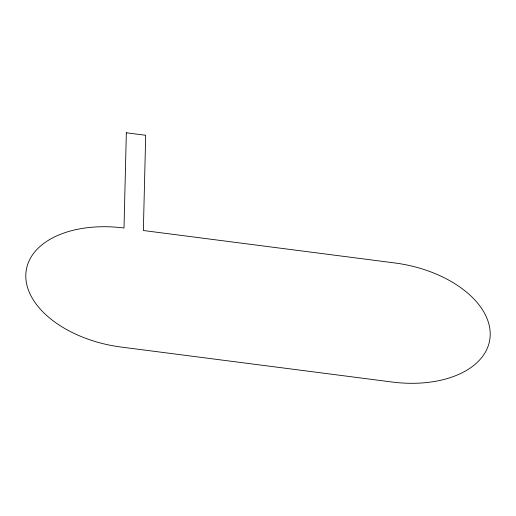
<?xml version="1.0" encoding="UTF-8"?>
<svg xmlns="http://www.w3.org/2000/svg" width="516" height="516" viewBox="0 0 516 516"><rect width="100%" height="100%" fill="white"/><g stroke="black" fill="none" stroke-linecap="round" stroke-linejoin="round"><path stroke-width="0.77" d="M126.343 132.78L124.008 228.014A97.859 59.03 10.8 0 0 25.8 275.041A97.859 59.03 10.8 0 0 121.092 347.049L391.992 382.014A97.859 59.03 10.8 0 0 490.2 334.981A97.859 59.03 10.8 0 0 394.908 262.979L143.358 230.51L145.693 135.276L126.343 132.78"/></g></svg>
